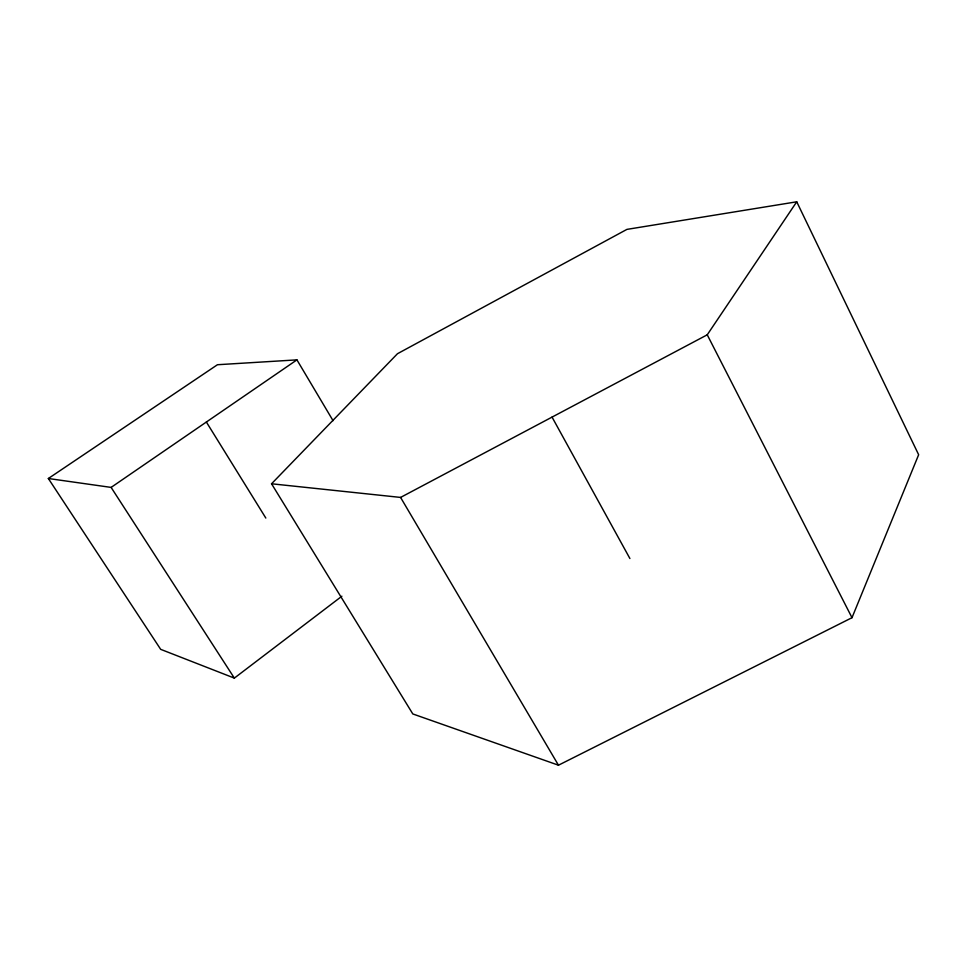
<?xml version="1.0" encoding="UTF-8"?>
<svg xmlns="http://www.w3.org/2000/svg" width="967" height="967" viewBox="0 0 967 967"><rect width="100%" height="100%" fill="white"/><g stroke="black" fill="none" stroke-linecap="round" stroke-linejoin="round"><path stroke-width="1.45" d="M852 617.695L918.65 454.732L796.735 201.801L626.93 229.384L397.461 353.729L271.546 483.778L412.812 713.948L558.467 765.199L852 617.695L707.24 334.812L796.735 201.801M333.047 420.669L296.929 359.869L217.454 364.728L48.35 478.508L160.679 649.341L234.352 678.109L341.883 596.216M48.35 478.508L111.12 487.404L296.929 359.869M271.546 483.778L400.58 497.425L707.24 334.812M111.12 487.404L234.352 678.109M206.37 422.035L265.828 518.058M400.58 497.425L558.467 765.199M552.048 417.103L629.904 558.527"/></g></svg>
